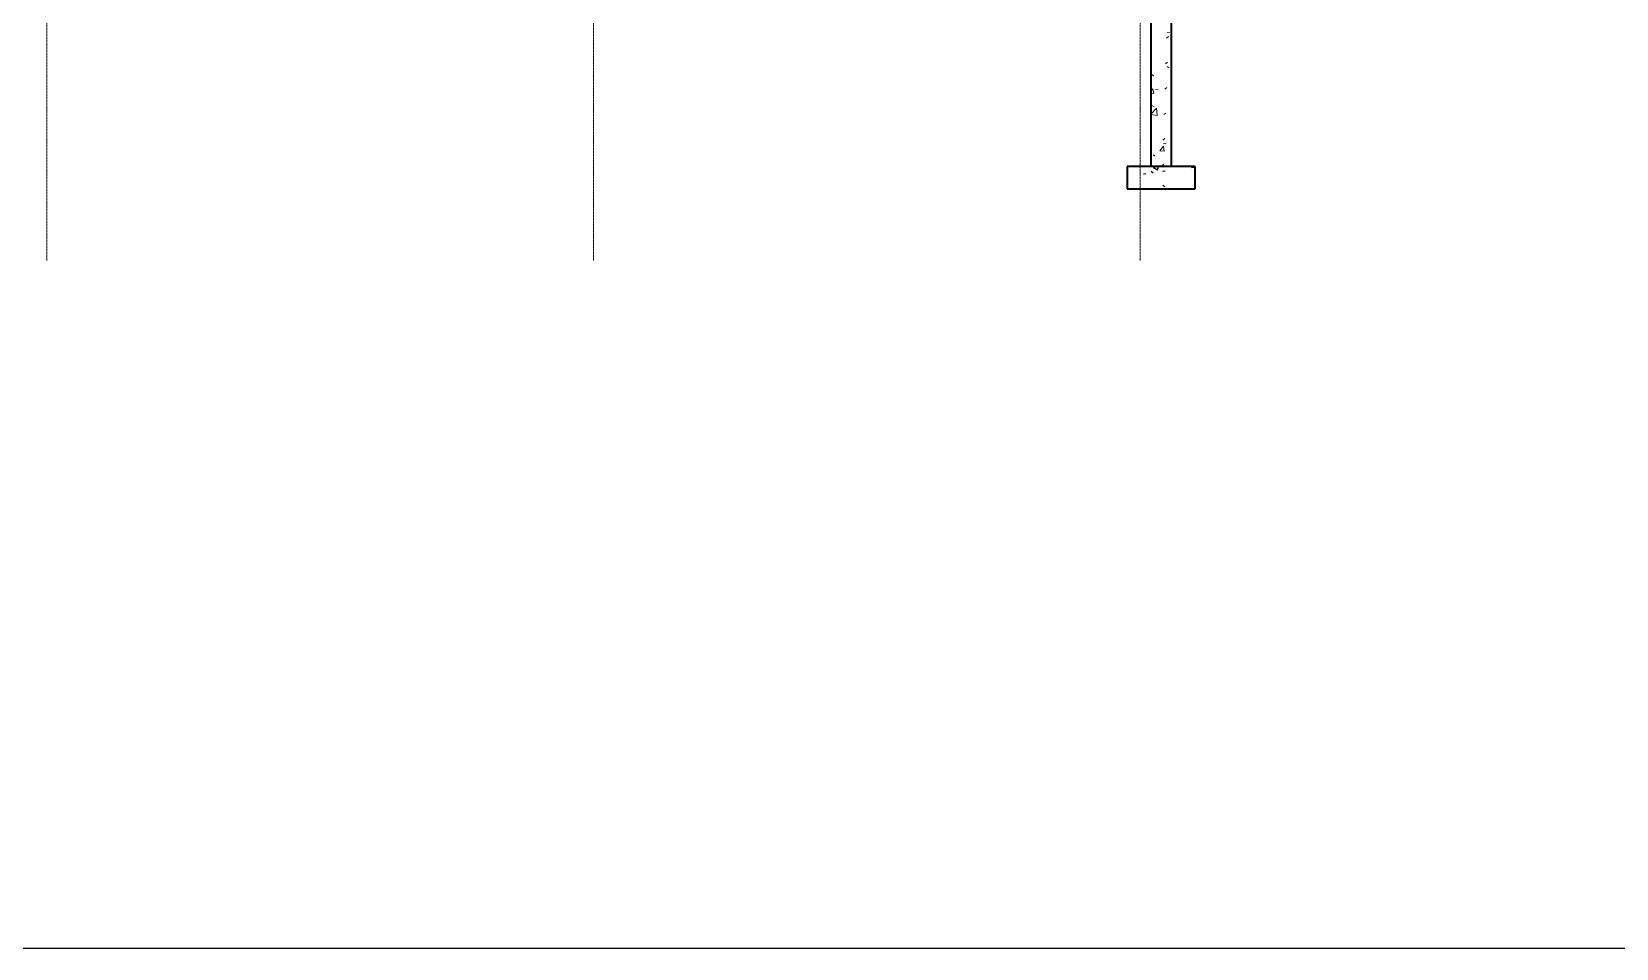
# Model space of a CAD drawing. Header units: millimetres. Extents: x -31954 to 493870, y 99509 to 604061.
# Drawn here: x 407707 to 428720, y 109446 to 121604 of the extents above; entities that cross this region are included whole.
import ezdxf

# ---------------------------------------------------------------- set-up
doc = ezdxf.new("R2010")
doc.units = ezdxf.units.MM
doc.header["$LTSCALE"] = 10
doc.linetypes.add('Center', pattern=[2, 1.25, -0.25, 0.25, -0.25])
for name, color, linetype, lineweight in [('A-HATCH', 9, 'Continuous', 0), ('S-FOOTING', 2, 'Continuous', 25), ('S-FOUNDATION', 1, 'Continuous', 25), ('S-GRID', 6, 'Center', 9)]:
    doc.layers.add(name, color=color, linetype=linetype, lineweight=lineweight)

msp = doc.modelspace()

# ---------------------------------------------------------------- linework, layer by layer
at = {"layer": 'A-HATCH', "lineweight": 9}
for p, q in [((422756, 121518.2), (422782.6, 121538.6)), ((422759.6, 121587.9), (422792.8, 121592.3)), ((422556.8, 121041.6), (422581.5, 121019)), ((422743.6, 121180), (422770.2, 121200.4)), ((422764.1, 121142.3), (422792.4, 121124.3)), ((422546.8, 120816.2), (422573.4, 120847.9)), ((422585.1, 120784), (422573.3, 120847.7)), ((422609.8, 120837.1), (422643, 120841.5)), ((422731.3, 120841.8), (422757.9, 120862.2)), ((422546.8, 120787.6), (422585.2, 120784.2)), ((422562, 120625.8), (422590.3, 120607.8)), ((422546.8, 120511.1), (422621.9, 120589.3)), ((422546.8, 120506.2), (422633.1, 120492.8)), ((422633.2, 120493.2), (422621.9, 120589.6)), ((422718.9, 120503.6), (422745.5, 120524)), ((422665.4, 120025.3), (422714.4, 120083.7)), ((422665.4, 120025.3), (422726.1, 120020)), ((422706.6, 120165.3), (422733.2, 120185.8)), ((422726.1, 120019.7), (422714.3, 120083.4)), ((422716.9, 120120.2), (422750.1, 120124.5)), ((422578.4, 119970.2), (422606.7, 119952.2)), ((422620.9, 119818), (422655.3, 119831.2)), ((422650.9, 119818), (422655.2, 119831)), ((422694.2, 119827.1), (422720.8, 119847.5))]:
    msp.add_line(p, q, dxfattribs=at)
at = {"layer": 'Defpoints'}
msp.add_lwpolyline([(109289.5, 109446.5), (439620.4, 109446.5), (439620.4, 141187.1), (109289.5, 141187.1)], close=True, dxfattribs=at)
at = {"layer": 'S-FOOTING', "lineweight": 35}
for p, q in [((423134.3, 119818), (422234.3, 119818)), ((422234.3, 119818), (422234.3, 119518)), ((423134.3, 119518), (423134.3, 119818)), ((422234.3, 119518), (423134.3, 119518))]:
    msp.add_line(p, q, dxfattribs=at)
at = {"layer": 'S-FOOTING'}
for p, q in [((422584.2, 119803.9), (422620.9, 119818)), ((422584.2, 119803.9), (422634.7, 119769.8)), ((422634.6, 119769.6), (422650.9, 119818)), ((423088.7, 119803.6), (423122, 119808)), ((422449.6, 119719.4), (422482.8, 119723.8)), ((422553.8, 119755.1), (422578.5, 119732.4)), ((422703.9, 119752.9), (422737.2, 119757.3)), ((422704.4, 119567.3), (422732.7, 119549.3))]:
    msp.add_line(p, q, dxfattribs=at)
at = {"layer": 'S-FOUNDATION', "lineweight": 35}
for p, q in [((422546.8, 122118), (422546.8, 119818)), ((422821.8, 119818), (422821.8, 122118))]:
    msp.add_line(p, q, dxfattribs=at)
at = {"layer": 'S-GRID'}
for p, q in [((407906.8, 118568), (407906.8, 136368)), ((415156.8, 118568), (415156.8, 136368)), ((422406.8, 118568), (422406.8, 136368))]:
    msp.add_line(p, q, dxfattribs=at)

doc.saveas('drawing.dxf')
